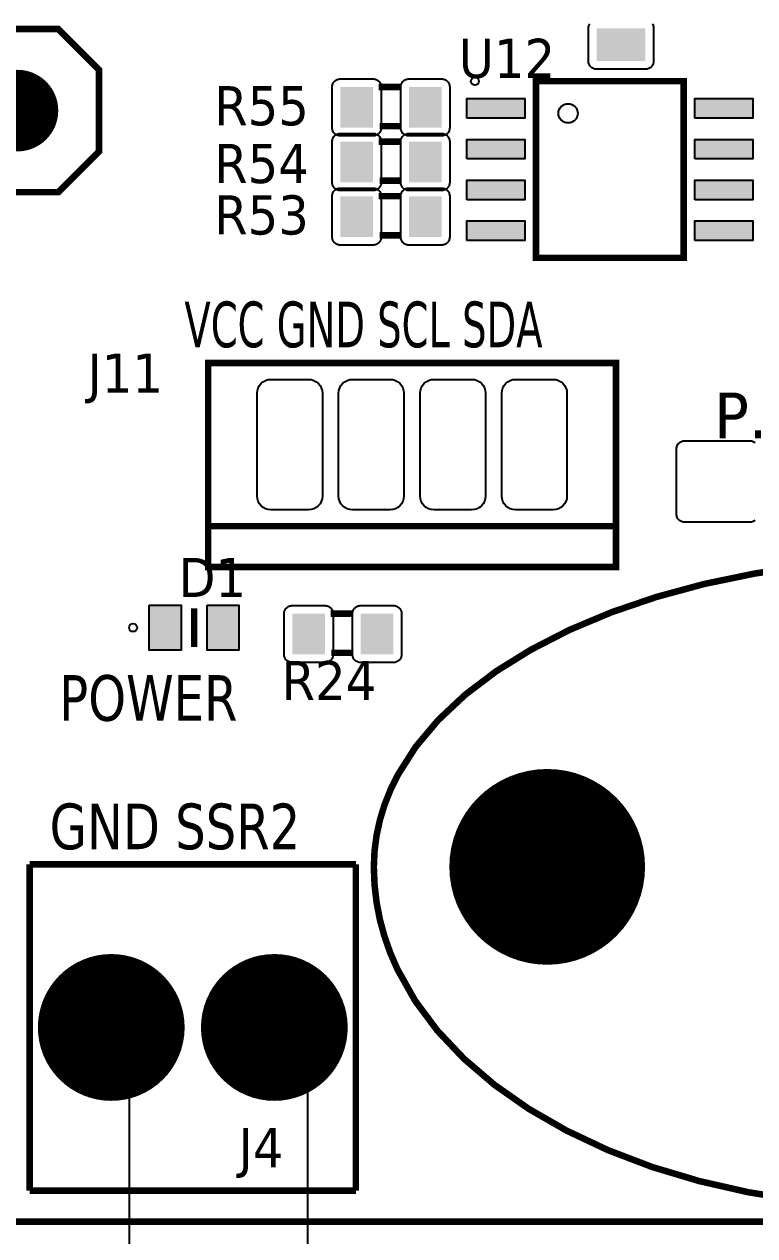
# Model space of a CAD drawing. Header units: millimetres. Extents: x 123.5 to 144.3, y 105.4 to 121.6.
# Drawn here: x 129.357 to 130.969, y 111.081 to 113.754 of the extents above; entities that cross this region are included whole.
import ezdxf

# ---------------------------------------------------------------- set-up
doc = ezdxf.new("R2010")
doc.units = ezdxf.units.MM
doc.layers.add('DESC', color=250, linetype='Continuous')
doc.layers.add('WIRES', color=7, linetype='Continuous')
doc.styles.get("Standard").update_dxf_attribs({"font": 'tahoma.ttf'})

# ---------------------------------------------------------------- blocks, each defined once
blk = doc.blocks.new('RPAD')
blk.add_trace([(-0.5, -0.5), (-0.5, 0.5), (0.5, -0.5), (0.5, 0.5)])
blk = doc.blocks.new('EPAD')
at = {"const_width": 0.5}
blk.add_lwpolyline([(-0.25, 0, 1), (0.25, 0, 1)], format="xyb", close=True, dxfattribs=at)
blk = doc.blocks.new('DIELEC-AUT006')
for points, const_width in [([(145.7768, 111.1683), (155.7749, 111.1683), (155.7749, 115.8809), (145.7768, 115.8809), (145.7768, 111.1683)], 0.012), ([(145.7768, 111.1683), (155.7749, 111.1683), (155.7749, 115.8809), (145.7768, 115.8809), (145.7768, 111.1683)], 0.012), ([(145.7768, 111.1683), (155.7749, 111.1683), (155.7749, 115.8809), (145.7768, 115.8809), (145.7768, 111.1683)], 0.012), ([(149.0526, 113.0616), (148.6026, 113.0616), (148.5276, 113.1366), (148.5276, 113.2866), (148.6026, 113.3616), (149.0526, 113.3616), (149.1276, 113.2866), (149.1276, 113.1366), (149.0526, 113.0616)], 0.012), ([(149.0526, 113.0616), (148.6026, 113.0616), (148.5276, 113.1366), (148.5276, 113.2866), (148.6026, 113.3616), (149.0526, 113.3616), (149.1276, 113.2866), (149.1276, 113.1366), (149.0526, 113.0616)], 0.012), ([(149.0526, 113.0616), (148.6026, 113.0616), (148.5276, 113.1366), (148.5276, 113.2866), (148.6026, 113.3616), (149.0526, 113.3616), (149.1276, 113.2866), (149.1276, 113.1366), (149.0526, 113.0616)], 0.012), ([(149.9314, 112.9408), (150.203, 112.9408), (150.203, 113.2656), (149.9314, 113.2656), (149.9314, 112.9408)], 0.0118), ([(149.9314, 112.9408), (150.203, 112.9408), (150.203, 113.2656), (149.9314, 113.2656), (149.9314, 112.9408)], 0.0118), ([(149.9314, 112.9408), (150.203, 112.9408), (150.203, 113.2656), (149.9314, 113.2656), (149.9314, 112.9408)], 0.0118), ([(149.6841, 113.255), (149.6421, 113.255)], 0.012), ([(149.6841, 113.255), (149.6421, 113.255)], 0.012), ([(149.6841, 113.255), (149.6421, 113.255)], 0.012), ([(149.6841, 113.183), (149.6436, 113.183)], 0.012), ([(149.6841, 113.183), (149.6436, 113.183)], 0.012), ([(149.6841, 113.183), (149.6436, 113.183)], 0.012), ([(149.6841, 113.1546), (149.6421, 113.1546)], 0.012), ([(149.6841, 113.1546), (149.6421, 113.1546)], 0.012), ([(149.6841, 113.1546), (149.6421, 113.1546)], 0.012), ([(149.6841, 113.0826), (149.6436, 113.0826)], 0.012), ([(149.6841, 113.0826), (149.6436, 113.0826)], 0.012), ([(149.6841, 113.0826), (149.6436, 113.0826)], 0.012), ([(149.6841, 113.0542), (149.6421, 113.0542)], 0.012), ([(149.6841, 113.0542), (149.6421, 113.0542)], 0.012), ([(149.6841, 113.0542), (149.6421, 113.0542)], 0.012), ([(149.6841, 112.9822), (149.6436, 112.9822)], 0.012), ([(149.6841, 112.9822), (149.6436, 112.9822)], 0.012), ([(149.6841, 112.9822), (149.6436, 112.9822)], 0.012), ([(149.3284, 112.3724), (150.0784, 112.3724), (150.0784, 112.7474), (149.3284, 112.7474), (149.3284, 112.3724)], 0.012), ([(149.3284, 112.3724), (150.0784, 112.3724), (150.0784, 112.7474), (149.3284, 112.7474), (149.3284, 112.3724)], 0.012), ([(149.3284, 112.3724), (150.0784, 112.3724), (150.0784, 112.7474), (149.3284, 112.7474), (149.3284, 112.3724)], 0.012), ([(150.0784, 112.4474), (149.3284, 112.4474)], 0.012), ([(150.0784, 112.4474), (149.3284, 112.4474)], 0.012), ([(150.0784, 112.4474), (149.3284, 112.4474)], 0.012), ([(150.431, 112.3747), (150.3338, 112.3603), (150.2409, 112.3411), (150.1528, 112.3172), (150.0701, 112.289), (149.9931, 112.2567), (149.9224, 112.2204), (149.8582, 112.1806), (149.8012, 112.1374), (149.7517, 112.091), (149.7102, 112.0417), (149.6772, 111.9899), (149.6639, 111.963), (149.653, 111.9356), (149.6444, 111.9076), (149.6382, 111.8792), (149.6344, 111.8502), (149.6331, 111.8209), (149.6344, 111.7881), (149.6381, 111.7558), (149.6442, 111.724), (149.6527, 111.6929), (149.6635, 111.6623), (149.6766, 111.6323), (149.7092, 111.5745), (149.7501, 111.5196), (149.7989, 111.4681), (149.8551, 111.42), (149.9182, 111.3758), (149.9878, 111.3358), (150.0635, 111.3001), (150.1448, 111.2691), (150.2312, 111.2432), (150.3223, 111.2225), (150.4177, 111.2073)], 0.012), ([(150.431, 112.3747), (150.3338, 112.3603), (150.2409, 112.3411), (150.1528, 112.3172), (150.0701, 112.289), (149.9931, 112.2567), (149.9224, 112.2204), (149.8582, 112.1806), (149.8012, 112.1374), (149.7517, 112.091), (149.7102, 112.0417), (149.6772, 111.9899), (149.6639, 111.963), (149.653, 111.9356), (149.6444, 111.9076), (149.6382, 111.8792), (149.6344, 111.8502), (149.6331, 111.8209), (149.6344, 111.7881), (149.6381, 111.7558), (149.6442, 111.724), (149.6527, 111.6929), (149.6635, 111.6623), (149.6766, 111.6323), (149.7092, 111.5745), (149.7501, 111.5196), (149.7989, 111.4681), (149.8551, 111.42), (149.9182, 111.3758), (149.9878, 111.3358), (150.0635, 111.3001), (150.1448, 111.2691), (150.2312, 111.2432), (150.3223, 111.2225), (150.4177, 111.2073)], 0.012), ([(150.431, 112.3747), (150.3338, 112.3603), (150.2409, 112.3411), (150.1528, 112.3172), (150.0701, 112.289), (149.9931, 112.2567), (149.9224, 112.2204), (149.8582, 112.1806), (149.8012, 112.1374), (149.7517, 112.091), (149.7102, 112.0417), (149.6772, 111.9899), (149.6639, 111.963), (149.653, 111.9356), (149.6444, 111.9076), (149.6382, 111.8792), (149.6344, 111.8502), (149.6331, 111.8209), (149.6344, 111.7881), (149.6381, 111.7558), (149.6442, 111.724), (149.6527, 111.6929), (149.6635, 111.6623), (149.6766, 111.6323), (149.7092, 111.5745), (149.7501, 111.5196), (149.7989, 111.4681), (149.8551, 111.42), (149.9182, 111.3758), (149.9878, 111.3358), (150.0635, 111.3001), (150.1448, 111.2691), (150.2312, 111.2432), (150.3223, 111.2225), (150.4177, 111.2073)], 0.012), ([(149.3024, 112.2963), (149.3024, 112.2254)], 0.0118), ([(149.3024, 112.2963), (149.3024, 112.2254)], 0.0118), ([(149.3024, 112.2963), (149.3024, 112.2254)], 0.0118), ([(149.5955, 112.2865), (149.5535, 112.2865)], 0.012), ([(149.5955, 112.2865), (149.5535, 112.2865)], 0.012), ([(149.5955, 112.2865), (149.5535, 112.2865)], 0.012), ([(149.5955, 112.2145), (149.555, 112.2145)], 0.012), ([(149.5955, 112.2145), (149.555, 112.2145)], 0.012), ([(149.5955, 112.2145), (149.555, 112.2145)], 0.012), ([(149.0001, 111.2256), (149.0001, 111.8256)], 0.012), ([(149.6001, 111.8256), (149.0001, 111.8256)], 0.012), ([(149.0001, 111.2256), (149.0001, 111.8256)], 0.012), ([(149.6001, 111.8256), (149.0001, 111.8256)], 0.012), ([(149.0001, 111.2256), (149.0001, 111.8256)], 0.012), ([(149.6001, 111.8256), (149.0001, 111.8256)], 0.012), ([(149.6001, 111.2256), (149.6001, 111.8256)], 0.012), ([(149.6001, 111.2256), (149.6001, 111.8256)], 0.012), ([(149.6001, 111.2256), (149.6001, 111.8256)], 0.012), ([(149.6001, 111.2256), (149.0001, 111.2256)], 0.012), ([(149.6001, 111.2256), (149.0001, 111.2256)], 0.012), ([(149.6001, 111.2256), (149.0001, 111.2256)], 0.012)]:
    blk.add_lwpolyline(points, dxfattribs=dict(const_width=const_width))
for points in [[(150.1453, 113.3711), (150.1461, 113.3699), (150.1467, 113.3686), (150.1472, 113.3672), (150.1475, 113.3658), (150.1478, 113.3643), (150.1478, 113.3627), (150.1478, 113.3627), (150.1478, 113.3027), (150.1478, 113.3011), (150.1475, 113.2996), (150.1472, 113.2982), (150.1467, 113.2968), (150.1461, 113.2955), (150.1453, 113.2942), (150.1445, 113.2931), (150.1435, 113.292), (150.1425, 113.2911), (150.1413, 113.2902), (150.1401, 113.2895), (150.1387, 113.2889), (150.1374, 113.2884), (150.1359, 113.288), (150.1344, 113.2878), (150.1328, 113.2877), (150.0428, 113.2877), (150.0413, 113.2878), (150.0398, 113.288), (150.0383, 113.2884), (150.0369, 113.2889), (150.0356, 113.2895), (150.0344, 113.2902), (150.0332, 113.2911), (150.0322, 113.292), (150.0312, 113.2931), (150.0304, 113.2942), (150.0296, 113.2955), (150.029, 113.2968), (150.0285, 113.2982), (150.0281, 113.2996), (150.0279, 113.3011), (150.0278, 113.3027), (150.0278, 113.3627), (150.0279, 113.3643), (150.0281, 113.3658), (150.0285, 113.3672), (150.029, 113.3686), (150.0296, 113.3699), (150.0304, 113.3711)], [(150.3346, 112.4579), (150.3335, 112.457), (150.3322, 112.4563), (150.3309, 112.4557), (150.3295, 112.4552), (150.3281, 112.4548), (150.3266, 112.4546), (150.325, 112.4545), (150.325, 112.4545), (150.205, 112.4545), (150.2035, 112.4546), (150.2019, 112.4548), (150.2005, 112.4552), (150.1991, 112.4557), (150.1978, 112.4563), (150.1966, 112.457), (150.1954, 112.4579), (150.1943, 112.4589), (150.1934, 112.4599), (150.1925, 112.4611), (150.1918, 112.4623), (150.1912, 112.4636), (150.1907, 112.465), (150.1903, 112.4665), (150.1901, 112.468), (150.19, 112.4695), (150.19, 112.5895), (150.1901, 112.5911), (150.1903, 112.5926), (150.1907, 112.594), (150.1912, 112.5954), (150.1918, 112.5967), (150.1925, 112.598), (150.1934, 112.5991), (150.1943, 112.6002), (150.1954, 112.6011), (150.1966, 112.602), (150.1978, 112.6027), (150.1991, 112.6034), (150.2005, 112.6039), (150.2019, 112.6042), (150.2035, 112.6044), (150.205, 112.6045), (150.325, 112.6045), (150.3266, 112.6044), (150.3281, 112.6042), (150.3295, 112.6039), (150.3309, 112.6034), (150.3322, 112.6027), (150.3335, 112.602), (150.3346, 112.6011)]]:
    blk.add_lwpolyline(points)
for points in [[(149.6316, 113.165), (149.5716, 113.165), (149.5701, 113.1651), (149.5685, 113.1653), (149.5671, 113.1657), (149.5657, 113.1662), (149.5644, 113.1668), (149.5632, 113.1675), (149.562, 113.1684), (149.5609, 113.1693), (149.56, 113.1704), (149.5591, 113.1716), (149.5584, 113.1728), (149.5578, 113.1741), (149.5573, 113.1755), (149.5569, 113.1769), (149.5567, 113.1785), (149.5566, 113.18), (149.5566, 113.255), (149.5567, 113.2566), (149.5569, 113.2581), (149.5573, 113.2595), (149.5578, 113.2609), (149.5584, 113.2622), (149.5591, 113.2635), (149.56, 113.2646), (149.5609, 113.2657), (149.562, 113.2666), (149.5632, 113.2675), (149.5644, 113.2682), (149.5657, 113.2689), (149.5671, 113.2694), (149.5685, 113.2697), (149.5701, 113.2699), (149.5716, 113.27), (149.6316, 113.27), (149.6332, 113.2699), (149.6347, 113.2697), (149.6361, 113.2694), (149.6375, 113.2689), (149.6388, 113.2682), (149.6401, 113.2675), (149.6412, 113.2666), (149.6423, 113.2657), (149.6432, 113.2646), (149.6441, 113.2635), (149.6448, 113.2622), (149.6455, 113.2609), (149.6459, 113.2595), (149.6463, 113.2581), (149.6465, 113.2566), (149.6466, 113.255), (149.6466, 113.18), (149.6465, 113.1785), (149.6463, 113.1769), (149.6459, 113.1755), (149.6455, 113.1741), (149.6448, 113.1728), (149.6441, 113.1716), (149.6432, 113.1704), (149.6423, 113.1693), (149.6412, 113.1684), (149.6401, 113.1675), (149.6388, 113.1668), (149.6375, 113.1662), (149.6361, 113.1657), (149.6347, 113.1653), (149.6332, 113.1651), (149.6316, 113.165)], [(149.7576, 113.165), (149.6976, 113.165), (149.6961, 113.1651), (149.6945, 113.1653), (149.6931, 113.1657), (149.6917, 113.1662), (149.6904, 113.1668), (149.6892, 113.1675), (149.688, 113.1684), (149.6869, 113.1693), (149.686, 113.1704), (149.6851, 113.1716), (149.6844, 113.1728), (149.6838, 113.1741), (149.6833, 113.1755), (149.6829, 113.1769), (149.6827, 113.1785), (149.6826, 113.18), (149.6826, 113.255), (149.6827, 113.2566), (149.6829, 113.2581), (149.6833, 113.2595), (149.6838, 113.2609), (149.6844, 113.2622), (149.6851, 113.2635), (149.686, 113.2646), (149.6869, 113.2657), (149.688, 113.2666), (149.6892, 113.2675), (149.6904, 113.2682), (149.6917, 113.2689), (149.6931, 113.2694), (149.6945, 113.2697), (149.6961, 113.2699), (149.6976, 113.27), (149.7576, 113.27), (149.7592, 113.2699), (149.7607, 113.2697), (149.7621, 113.2694), (149.7635, 113.2689), (149.7648, 113.2682), (149.7661, 113.2675), (149.7672, 113.2666), (149.7683, 113.2657), (149.7692, 113.2646), (149.7701, 113.2635), (149.7708, 113.2622), (149.7715, 113.2609), (149.7719, 113.2595), (149.7723, 113.2581), (149.7725, 113.2566), (149.7726, 113.255), (149.7726, 113.18), (149.7725, 113.1785), (149.7723, 113.1769), (149.7719, 113.1755), (149.7715, 113.1741), (149.7708, 113.1728), (149.7701, 113.1716), (149.7692, 113.1704), (149.7683, 113.1693), (149.7672, 113.1684), (149.7661, 113.1675), (149.7648, 113.1668), (149.7635, 113.1662), (149.7621, 113.1657), (149.7607, 113.1653), (149.7592, 113.1651), (149.7576, 113.165)], [(149.8043, 113.1977), (149.8043, 113.2337), (149.9108, 113.2337), (149.9108, 113.1977), (149.8043, 113.1977)], [(150.2236, 113.1977), (150.2236, 113.2337), (150.3301, 113.2337), (150.3301, 113.1977), (150.2236, 113.1977)], [(149.6316, 113.0646), (149.5716, 113.0646), (149.5701, 113.0647), (149.5685, 113.0649), (149.5671, 113.0653), (149.5657, 113.0658), (149.5644, 113.0664), (149.5632, 113.0671), (149.562, 113.068), (149.5609, 113.069), (149.56, 113.07), (149.5591, 113.0712), (149.5584, 113.0724), (149.5578, 113.0737), (149.5573, 113.0751), (149.5569, 113.0766), (149.5567, 113.0781), (149.5566, 113.0796), (149.5566, 113.1546), (149.5567, 113.1562), (149.5569, 113.1577), (149.5573, 113.1591), (149.5578, 113.1605), (149.5584, 113.1618), (149.5591, 113.1631), (149.56, 113.1642), (149.5609, 113.1653), (149.562, 113.1662), (149.5632, 113.1671), (149.5644, 113.1678), (149.5657, 113.1685), (149.5671, 113.169), (149.5685, 113.1693), (149.5701, 113.1695), (149.5716, 113.1696), (149.6316, 113.1696), (149.6332, 113.1695), (149.6347, 113.1693), (149.6361, 113.169), (149.6375, 113.1685), (149.6388, 113.1678), (149.6401, 113.1671), (149.6412, 113.1662), (149.6423, 113.1653), (149.6432, 113.1642), (149.6441, 113.1631), (149.6448, 113.1618), (149.6455, 113.1605), (149.6459, 113.1591), (149.6463, 113.1577), (149.6465, 113.1562), (149.6466, 113.1546), (149.6466, 113.0796), (149.6465, 113.0781), (149.6463, 113.0766), (149.6459, 113.0751), (149.6455, 113.0737), (149.6448, 113.0724), (149.6441, 113.0712), (149.6432, 113.07), (149.6423, 113.069), (149.6412, 113.068), (149.6401, 113.0671), (149.6388, 113.0664), (149.6375, 113.0658), (149.6361, 113.0653), (149.6347, 113.0649), (149.6332, 113.0647), (149.6316, 113.0646)], [(149.7576, 113.0646), (149.6976, 113.0646), (149.6961, 113.0647), (149.6945, 113.0649), (149.6931, 113.0653), (149.6917, 113.0658), (149.6904, 113.0664), (149.6892, 113.0671), (149.688, 113.068), (149.6869, 113.069), (149.686, 113.07), (149.6851, 113.0712), (149.6844, 113.0724), (149.6838, 113.0737), (149.6833, 113.0751), (149.6829, 113.0766), (149.6827, 113.0781), (149.6826, 113.0796), (149.6826, 113.1546), (149.6827, 113.1562), (149.6829, 113.1577), (149.6833, 113.1591), (149.6838, 113.1605), (149.6844, 113.1618), (149.6851, 113.1631), (149.686, 113.1642), (149.6869, 113.1653), (149.688, 113.1662), (149.6892, 113.1671), (149.6904, 113.1678), (149.6917, 113.1685), (149.6931, 113.169), (149.6945, 113.1693), (149.6961, 113.1695), (149.6976, 113.1696), (149.7576, 113.1696), (149.7592, 113.1695), (149.7607, 113.1693), (149.7621, 113.169), (149.7635, 113.1685), (149.7648, 113.1678), (149.7661, 113.1671), (149.7672, 113.1662), (149.7683, 113.1653), (149.7692, 113.1642), (149.7701, 113.1631), (149.7708, 113.1618), (149.7715, 113.1605), (149.7719, 113.1591), (149.7723, 113.1577), (149.7725, 113.1562), (149.7726, 113.1546), (149.7726, 113.0796), (149.7725, 113.0781), (149.7723, 113.0766), (149.7719, 113.0751), (149.7715, 113.0737), (149.7708, 113.0724), (149.7701, 113.0712), (149.7692, 113.07), (149.7683, 113.069), (149.7672, 113.068), (149.7661, 113.0671), (149.7648, 113.0664), (149.7635, 113.0658), (149.7621, 113.0653), (149.7607, 113.0649), (149.7592, 113.0647), (149.7576, 113.0646)], [(149.8043, 113.1227), (149.8043, 113.1587), (149.9108, 113.1587), (149.9108, 113.1227), (149.8043, 113.1227)], [(150.2236, 113.1227), (150.2236, 113.1587), (150.3301, 113.1587), (150.3301, 113.1227), (150.2236, 113.1227)], [(149.6316, 112.9642), (149.5716, 112.9642), (149.5701, 112.9643), (149.5685, 112.9645), (149.5671, 112.9649), (149.5657, 112.9654), (149.5644, 112.966), (149.5632, 112.9667), (149.562, 112.9676), (149.5609, 112.9686), (149.56, 112.9696), (149.5591, 112.9708), (149.5584, 112.972), (149.5578, 112.9733), (149.5573, 112.9747), (149.5569, 112.9762), (149.5567, 112.9777), (149.5566, 112.9792), (149.5566, 113.0542), (149.5567, 113.0558), (149.5569, 113.0573), (149.5573, 113.0587), (149.5578, 113.0601), (149.5584, 113.0614), (149.5591, 113.0627), (149.56, 113.0638), (149.5609, 113.0649), (149.562, 113.0658), (149.5632, 113.0667), (149.5644, 113.0674), (149.5657, 113.0681), (149.5671, 113.0686), (149.5685, 113.0689), (149.5701, 113.0691), (149.5716, 113.0692), (149.6316, 113.0692), (149.6332, 113.0691), (149.6347, 113.0689), (149.6361, 113.0686), (149.6375, 113.0681), (149.6388, 113.0674), (149.6401, 113.0667), (149.6412, 113.0658), (149.6423, 113.0649), (149.6432, 113.0638), (149.6441, 113.0627), (149.6448, 113.0614), (149.6455, 113.0601), (149.6459, 113.0587), (149.6463, 113.0573), (149.6465, 113.0558), (149.6466, 113.0542), (149.6466, 112.9792), (149.6465, 112.9777), (149.6463, 112.9762), (149.6459, 112.9747), (149.6455, 112.9733), (149.6448, 112.972), (149.6441, 112.9708), (149.6432, 112.9696), (149.6423, 112.9686), (149.6412, 112.9676), (149.6401, 112.9667), (149.6388, 112.966), (149.6375, 112.9654), (149.6361, 112.9649), (149.6347, 112.9645), (149.6332, 112.9643), (149.6316, 112.9642)], [(149.7576, 112.9642), (149.6976, 112.9642), (149.6961, 112.9643), (149.6945, 112.9645), (149.6931, 112.9649), (149.6917, 112.9654), (149.6904, 112.966), (149.6892, 112.9667), (149.688, 112.9676), (149.6869, 112.9686), (149.686, 112.9696), (149.6851, 112.9708), (149.6844, 112.972), (149.6838, 112.9733), (149.6833, 112.9747), (149.6829, 112.9762), (149.6827, 112.9777), (149.6826, 112.9792), (149.6826, 113.0542), (149.6827, 113.0558), (149.6829, 113.0573), (149.6833, 113.0587), (149.6838, 113.0601), (149.6844, 113.0614), (149.6851, 113.0627), (149.686, 113.0638), (149.6869, 113.0649), (149.688, 113.0658), (149.6892, 113.0667), (149.6904, 113.0674), (149.6917, 113.0681), (149.6931, 113.0686), (149.6945, 113.0689), (149.6961, 113.0691), (149.6976, 113.0692), (149.7576, 113.0692), (149.7592, 113.0691), (149.7607, 113.0689), (149.7621, 113.0686), (149.7635, 113.0681), (149.7648, 113.0674), (149.7661, 113.0667), (149.7672, 113.0658), (149.7683, 113.0649), (149.7692, 113.0638), (149.7701, 113.0627), (149.7708, 113.0614), (149.7715, 113.0601), (149.7719, 113.0587), (149.7723, 113.0573), (149.7725, 113.0558), (149.7726, 113.0542), (149.7726, 112.9792), (149.7725, 112.9777), (149.7723, 112.9762), (149.7719, 112.9747), (149.7715, 112.9733), (149.7708, 112.972), (149.7701, 112.9708), (149.7692, 112.9696), (149.7683, 112.9686), (149.7672, 112.9676), (149.7661, 112.9667), (149.7648, 112.966), (149.7635, 112.9654), (149.7621, 112.9649), (149.7607, 112.9645), (149.7592, 112.9643), (149.7576, 112.9642)], [(149.8043, 113.0477), (149.8043, 113.0837), (149.9108, 113.0837), (149.9108, 113.0477), (149.8043, 113.0477)], [(150.2236, 113.0477), (150.2236, 113.0837), (150.3301, 113.0837), (150.3301, 113.0477), (150.2236, 113.0477)], [(149.8043, 112.9727), (149.8043, 113.0087), (149.9108, 113.0087), (149.9108, 112.9727), (149.8043, 112.9727)], [(150.2236, 112.9727), (150.2236, 113.0087), (150.3301, 113.0087), (150.3301, 112.9727), (150.2236, 112.9727)], [(149.5129, 112.4774), (149.4439, 112.4774), (149.4387, 112.4779), (149.4339, 112.4794), (149.4295, 112.4817), (149.4258, 112.4848), (149.4227, 112.4886), (149.4204, 112.4929), (149.4189, 112.4977), (149.4184, 112.5029), (149.4184, 112.6919), (149.4189, 112.6971), (149.4204, 112.702), (149.4227, 112.7063), (149.4258, 112.7101), (149.4295, 112.7131), (149.4339, 112.7155), (149.4387, 112.7169), (149.4439, 112.7174), (149.5129, 112.7174), (149.5181, 112.7169), (149.5229, 112.7155), (149.5273, 112.7131), (149.531, 112.7101), (149.5341, 112.7063), (149.5364, 112.702), (149.5379, 112.6971), (149.5384, 112.6919), (149.5384, 112.5029), (149.5379, 112.4977), (149.5364, 112.4929), (149.5341, 112.4886), (149.531, 112.4848), (149.5273, 112.4817), (149.5229, 112.4794), (149.5181, 112.4779), (149.5129, 112.4774)], [(149.6629, 112.4774), (149.5939, 112.4774), (149.5887, 112.4779), (149.5839, 112.4794), (149.5795, 112.4817), (149.5758, 112.4848), (149.5727, 112.4886), (149.5704, 112.4929), (149.5689, 112.4977), (149.5684, 112.5029), (149.5684, 112.6919), (149.5689, 112.6971), (149.5704, 112.702), (149.5727, 112.7063), (149.5758, 112.7101), (149.5795, 112.7131), (149.5839, 112.7155), (149.5887, 112.7169), (149.5939, 112.7174), (149.6629, 112.7174), (149.6681, 112.7169), (149.6729, 112.7155), (149.6773, 112.7131), (149.681, 112.7101), (149.6841, 112.7063), (149.6864, 112.702), (149.6879, 112.6971), (149.6884, 112.6919), (149.6884, 112.5029), (149.6879, 112.4977), (149.6864, 112.4929), (149.6841, 112.4886), (149.681, 112.4848), (149.6773, 112.4817), (149.6729, 112.4794), (149.6681, 112.4779), (149.6629, 112.4774)], [(149.8129, 112.4774), (149.7439, 112.4774), (149.7387, 112.4779), (149.7339, 112.4794), (149.7295, 112.4817), (149.7258, 112.4848), (149.7227, 112.4886), (149.7204, 112.4929), (149.7189, 112.4977), (149.7184, 112.5029), (149.7184, 112.6919), (149.7189, 112.6971), (149.7204, 112.702), (149.7227, 112.7063), (149.7258, 112.7101), (149.7295, 112.7131), (149.7339, 112.7155), (149.7387, 112.7169), (149.7439, 112.7174), (149.8129, 112.7174), (149.8181, 112.7169), (149.8229, 112.7155), (149.8273, 112.7131), (149.831, 112.7101), (149.8341, 112.7063), (149.8364, 112.702), (149.8379, 112.6971), (149.8384, 112.6919), (149.8384, 112.5029), (149.8379, 112.4977), (149.8364, 112.4929), (149.8341, 112.4886), (149.831, 112.4848), (149.8273, 112.4817), (149.8229, 112.4794), (149.8181, 112.4779), (149.8129, 112.4774)], [(149.9629, 112.4774), (149.8939, 112.4774), (149.8887, 112.4779), (149.8839, 112.4794), (149.8795, 112.4817), (149.8758, 112.4848), (149.8727, 112.4886), (149.8704, 112.4929), (149.8689, 112.4977), (149.8684, 112.5029), (149.8684, 112.6919), (149.8689, 112.6971), (149.8704, 112.702), (149.8727, 112.7063), (149.8758, 112.7101), (149.8795, 112.7131), (149.8839, 112.7155), (149.8887, 112.7169), (149.8939, 112.7174), (149.9629, 112.7174), (149.9681, 112.7169), (149.9729, 112.7155), (149.9773, 112.7131), (149.981, 112.7101), (149.9841, 112.7063), (149.9864, 112.702), (149.9879, 112.6971), (149.9884, 112.6919), (149.9884, 112.5029), (149.9879, 112.4977), (149.9864, 112.4929), (149.9841, 112.4886), (149.981, 112.4848), (149.9773, 112.4817), (149.9729, 112.4794), (149.9681, 112.4779), (149.9629, 112.4774)], [(149.22, 112.3021), (149.2785, 112.3021), (149.2785, 112.2196), (149.22, 112.2196), (149.22, 112.3021)], [(149.3263, 112.3021), (149.3848, 112.3021), (149.3848, 112.2196), (149.3263, 112.2196), (149.3263, 112.3021)], [(149.543, 112.1965), (149.483, 112.1965), (149.4815, 112.1966), (149.48, 112.1968), (149.4785, 112.1972), (149.4771, 112.1977), (149.4758, 112.1983), (149.4746, 112.199), (149.4734, 112.1999), (149.4724, 112.2008), (149.4714, 112.2019), (149.4705, 112.2031), (149.4698, 112.2043), (149.4692, 112.2056), (149.4687, 112.207), (149.4683, 112.2084), (149.4681, 112.2099), (149.468, 112.2115), (149.468, 112.2865), (149.4681, 112.2881), (149.4683, 112.2896), (149.4687, 112.291), (149.4692, 112.2924), (149.4698, 112.2937), (149.4705, 112.295), (149.4714, 112.2961), (149.4724, 112.2972), (149.4734, 112.2981), (149.4746, 112.299), (149.4758, 112.2997), (149.4771, 112.3004), (149.4785, 112.3008), (149.48, 112.3012), (149.4815, 112.3014), (149.483, 112.3015), (149.543, 112.3015), (149.5446, 112.3014), (149.5461, 112.3012), (149.5475, 112.3008), (149.5489, 112.3004), (149.5502, 112.2997), (149.5515, 112.299), (149.5526, 112.2981), (149.5537, 112.2972), (149.5547, 112.2961), (149.5555, 112.295), (149.5562, 112.2937), (149.5569, 112.2924), (149.5574, 112.291), (149.5577, 112.2896), (149.558, 112.2881), (149.558, 112.2865), (149.558, 112.2115), (149.558, 112.2099), (149.5577, 112.2084), (149.5574, 112.207), (149.5569, 112.2056), (149.5562, 112.2043), (149.5555, 112.2031), (149.5547, 112.2019), (149.5537, 112.2008), (149.5526, 112.1999), (149.5515, 112.199), (149.5502, 112.1983), (149.5489, 112.1977), (149.5475, 112.1972), (149.5461, 112.1968), (149.5446, 112.1966), (149.543, 112.1965)], [(149.669, 112.1965), (149.609, 112.1965), (149.6075, 112.1966), (149.606, 112.1968), (149.6045, 112.1972), (149.6031, 112.1977), (149.6018, 112.1983), (149.6006, 112.199), (149.5994, 112.1999), (149.5984, 112.2008), (149.5974, 112.2019), (149.5965, 112.2031), (149.5958, 112.2043), (149.5952, 112.2056), (149.5947, 112.207), (149.5943, 112.2084), (149.5941, 112.2099), (149.594, 112.2115), (149.594, 112.2865), (149.5941, 112.2881), (149.5943, 112.2896), (149.5947, 112.291), (149.5952, 112.2924), (149.5958, 112.2937), (149.5965, 112.295), (149.5974, 112.2961), (149.5984, 112.2972), (149.5994, 112.2981), (149.6006, 112.299), (149.6018, 112.2997), (149.6031, 112.3004), (149.6045, 112.3008), (149.606, 112.3012), (149.6075, 112.3014), (149.609, 112.3015), (149.669, 112.3015), (149.6706, 112.3014), (149.6721, 112.3012), (149.6735, 112.3008), (149.6749, 112.3004), (149.6762, 112.2997), (149.6775, 112.299), (149.6786, 112.2981), (149.6797, 112.2972), (149.6807, 112.2961), (149.6815, 112.295), (149.6822, 112.2937), (149.6829, 112.2924), (149.6834, 112.291), (149.6837, 112.2896), (149.684, 112.2881), (149.684, 112.2865), (149.684, 112.2115), (149.684, 112.2099), (149.6837, 112.2084), (149.6834, 112.207), (149.6829, 112.2056), (149.6822, 112.2043), (149.6815, 112.2031), (149.6807, 112.2019), (149.6797, 112.2008), (149.6786, 112.1999), (149.6775, 112.199), (149.6762, 112.1983), (149.6749, 112.1977), (149.6735, 112.1972), (149.6721, 112.1968), (149.6706, 112.1966), (149.669, 112.1965)]]:
    blk.add_lwpolyline(points, close=True)
for centre, radius in [((149.8191, 113.2656), 0.00738), ((149.8191, 113.2656), 0.00738), ((149.8191, 113.2656), 0.00738), ((149.9904, 113.2066), 0.0177), ((149.9904, 113.2066), 0.0177), ((149.9904, 113.2066), 0.0177), ((149.1902, 112.2608), 0.00738), ((149.1902, 112.2608), 0.00738), ((149.1902, 112.2608), 0.00738)]:
    blk.add_circle(centre, radius)
at = {"zscale": 1.5}
for p, xscale, yscale, rotation in [((150.0878, 113.3327), 0.06, 0.09, 270), ((149.6016, 113.2175), 0.06, 0.07500000000000001, 180), ((149.7276, 113.2175), 0.06, 0.07500000000000001, 180), ((149.8575, 113.2157), 0.036, 0.1065, 90), ((150.2768, 113.2157), 0.036, 0.1065, 90), ((149.8575, 113.1407), 0.036, 0.1065, 90), ((150.2768, 113.1407), 0.036, 0.1065, 90), ((149.6016, 113.1171), 0.06, 0.07500000000000001, 180), ((149.7276, 113.1171), 0.06, 0.07500000000000001, 180), ((149.8575, 113.0657), 0.036, 0.1065, 90), ((150.2768, 113.0657), 0.036, 0.1065, 90), ((149.6016, 113.0167), 0.06, 0.07500000000000001, 180), ((149.7276, 113.0167), 0.06, 0.07500000000000001, 180), ((149.8575, 112.9907), 0.036, 0.1065, 90), ((150.2768, 112.9907), 0.036, 0.1065, 90), ((149.513, 112.249), 0.06, 0.07500000000000001, 180), ((149.639, 112.249), 0.06, 0.07500000000000001, 180)]:
    blk.add_blockref('RPAD', p, dxfattribs=dict(at, xscale=xscale, yscale=yscale, rotation=rotation))
for name, p, xscale, yscale in [('EPAD', (148.9776, 113.2116), 0.15, 0.15), ('RPAD', (149.2493, 112.2608), 0.0585, 0.0825), ('RPAD', (149.3556, 112.2608), 0.0585, 0.0825), ('EPAD', (149.952, 111.8209), 0.36, 0.36), ('EPAD', (149.1501, 111.5256), 0.27, 0.27), ('EPAD', (149.4501, 111.5256), 0.27, 0.27)]:
    blk.add_blockref(name, p, dxfattribs=dict(at, xscale=xscale, yscale=yscale))
for s, height, width, p in [('U12', 0.072, 1.041667, (149.7893, 113.2717)), ('U12', 0.072, 1.041667, (149.7893, 113.2717)), ('U12', 0.072, 1.041667, (149.7893, 113.2717)), ('R55', 0.072, 1.041667, (149.3395, 113.1846)), ('R55', 0.072, 1.041667, (149.3395, 113.1846)), ('R55', 0.072, 1.041667, (149.3395, 113.1846)), ('R54', 0.072, 1.041667, (149.3395, 113.0783)), ('R54', 0.072, 1.041667, (149.3395, 113.0783)), ('R54', 0.072, 1.041667, (149.3395, 113.0783)), ('R53', 0.072, 1.041667, (149.3395, 112.9838)), ('R53', 0.072, 1.041667, (149.3395, 112.9838)), ('R53', 0.072, 1.041667, (149.3395, 112.9838)), ('VCC GND SCL SDA', 0.084, 0.714286, (149.2847, 112.7764)), ('VCC GND SCL SDA', 0.084, 0.714286, (149.2847, 112.7764)), ('VCC GND SCL SDA', 0.084, 0.714286, (149.2847, 112.7764)), ('J11', 0.072, 1.041667, (149.1066, 112.6929)), ('J11', 0.072, 1.041667, (149.1066, 112.6929)), ('J11', 0.072, 1.041667, (149.1066, 112.6929)), ('P. CAMARA', 0.084, 1.071429, (150.2591, 112.6092)), ('P. CAMARA', 0.084, 1.071429, (150.2591, 112.6092)), ('P. CAMARA', 0.084, 1.071429, (150.2591, 112.6092)), ('D1', 0.072, 1.041667, (149.2737, 112.3171)), ('D1', 0.072, 1.041667, (149.2737, 112.3171)), ('D1', 0.072, 1.041667, (149.2737, 112.3171)), ('R24', 0.072, 1.041667, (149.4635, 112.1275)), ('R24', 0.072, 1.041667, (149.4635, 112.1275)), ('R24', 0.072, 1.041667, (149.4635, 112.1275)), ('POWER', 0.084, 0.892857, (149.0544, 112.0895)), ('POWER', 0.084, 0.892857, (149.0544, 112.0895)), ('POWER', 0.084, 0.892857, (149.0544, 112.0895)), ('GND SSR2', 0.084, 0.892857, (149.0367, 111.8533)), ('GND SSR2', 0.084, 0.892857, (149.0367, 111.8533)), ('GND SSR2', 0.084, 0.892857, (149.0367, 111.8533)), ('J4', 0.072, 1.041667, (149.3845, 111.2685)), ('J4', 0.072, 1.041667, (149.3845, 111.2685)), ('J4', 0.072, 1.041667, (149.3845, 111.2685))]:
    blk.add_text(s, height=height, dxfattribs=dict(width=width)).set_placement(p)

msp = doc.modelspace()

# ---------------------------------------------------------------- linework, layer by layer
at = {"layer": 'WIRES'}
for p, q in [((129.5893, 109.9597), (129.5893, 111.5272)), ((129.9827, 111.5361), (129.9511, 111.5361)), ((129.9827, 110.4597), (129.9827, 111.5361))]:
    msp.add_line(p, q, dxfattribs=at)

# ---------------------------------------------------------------- block references
at = {"layer": 'DESC', "xscale": 1.2, "yscale": 1.2, "zscale": 1.2}
msp.add_blockref('DIELEC-AUT006', (-49.4312, -22.2901), dxfattribs=at)

doc.saveas('drawing.dxf')
